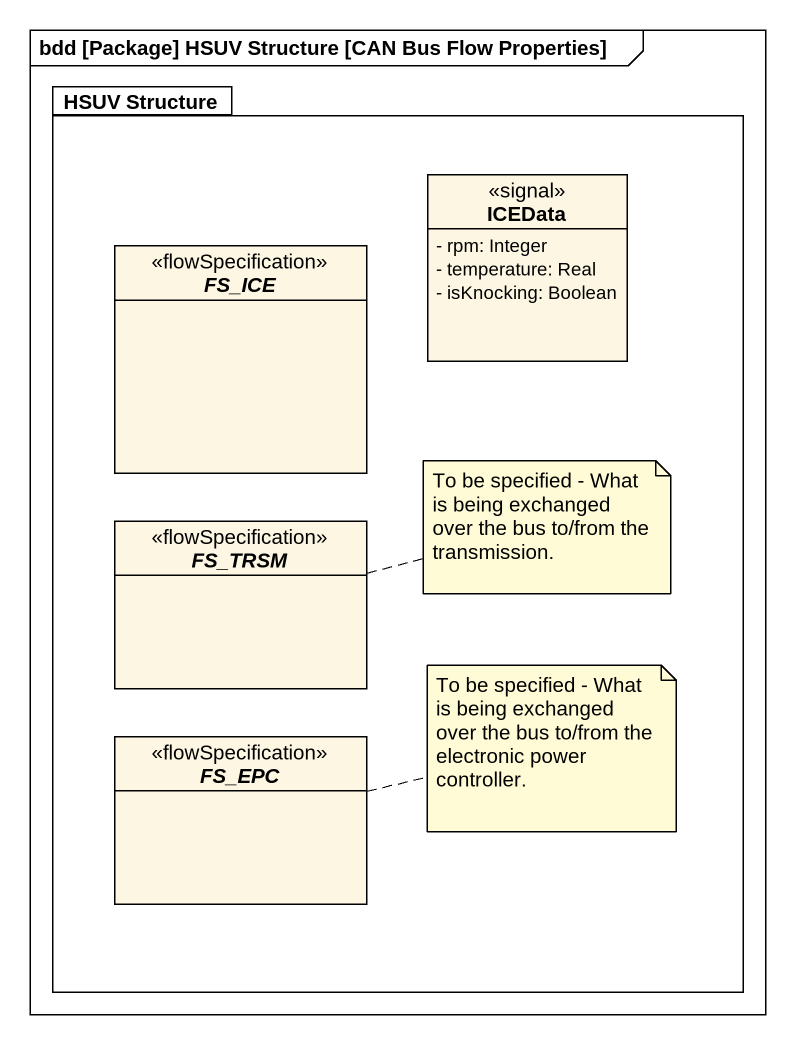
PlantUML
@startuml
mainframe bdd [Package] HSUV Structure [CAN Bus Flow Properties]
hide circle
hide empty members
skinparam classAttributeIconSize 0
package "HSUV Structure" as HSUV_Structure {
  class ICEData <<signal>> {
    - rpm: Integer
    - temperature: Real
    - isKnocking: Boolean
  }
  interface FS_ICE <<flowSpecification>>
  interface FS_TRSM <<flowSpecification>>
  interface FS_EPC <<flowSpecification>>
}
note right of FS_TRSM : To be specified - What is being exchanged over the bus to/from the transmission.
note right of FS_EPC : To be specified - What is being exchanged over the bus to/from the electronic power controller.
@enduml
